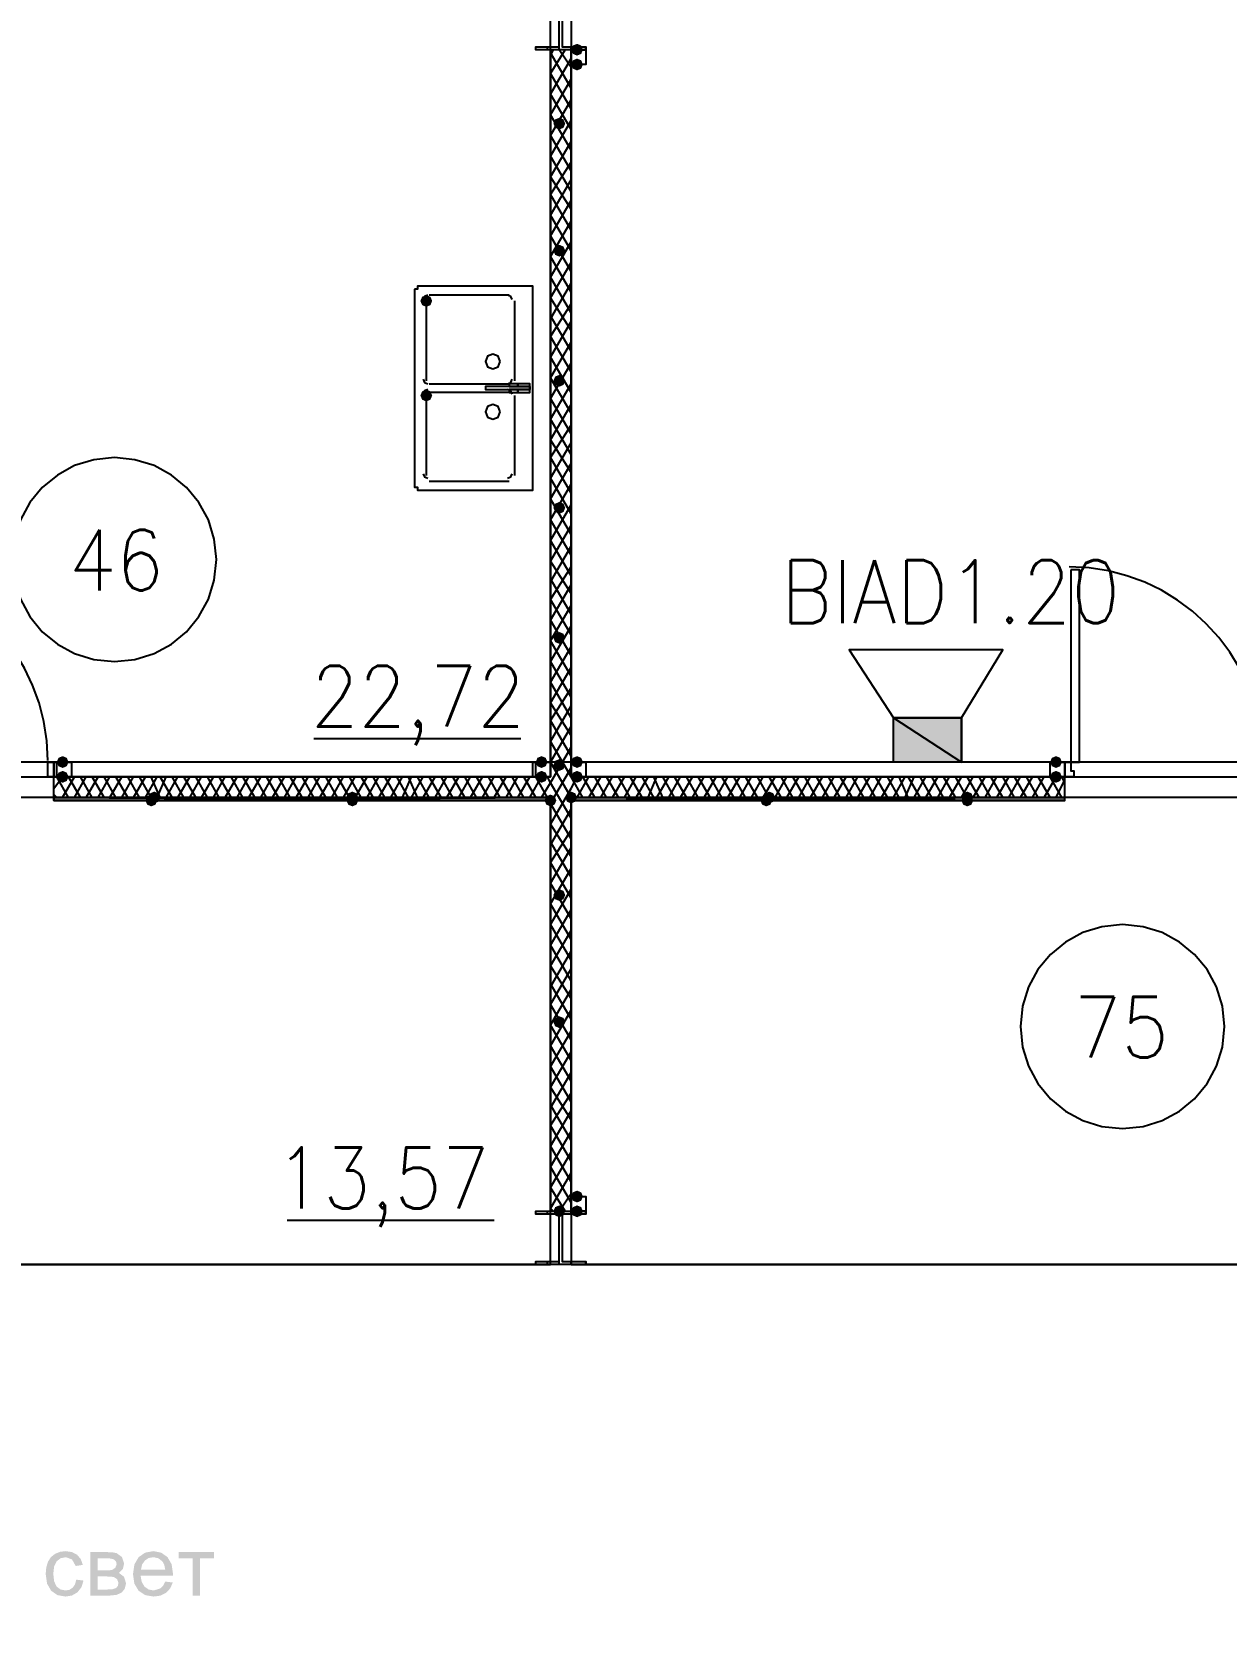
# Model space of a CAD drawing. Header units: millimetres. Extents: x 0 to 420, y 0 to 297.
# Drawn here: x 317.91 to 335, y 162.6 to 185.5 of the extents above; entities that cross this region are included whole.
import ezdxf

# ---------------------------------------------------------------- set-up
doc = ezdxf.new("R2010")
doc.units = ezdxf.units.MM
doc.layers.get('0').update_dxf_attribs({"linetype": 'CONTINUOUS'})
doc.styles.get("Standard").update_dxf_attribs({"font": 'STANDARD'})

msp = doc.modelspace()

# ---------------------------------------------------------------- hatches: boundary and pattern name
at = {"true_color": 0x000007}
for points in [[(325.797333, 185.250667), (325.772462, 185.190871), (325.712667, 185.166), (325.652871, 185.190871), (325.628, 185.250667), (325.652871, 185.310462), (325.712667, 185.335333), (325.772462, 185.310463)], [(325.797333, 185.039), (325.772462, 184.979204), (325.712667, 184.954333), (325.652871, 184.979204), (325.628, 185.039), (325.652871, 185.098796), (325.712667, 185.123667), (325.772462, 185.098796)], [(325.543333, 184.192333), (325.518462, 184.132537), (325.458667, 184.107667), (325.398871, 184.132537), (325.374, 184.192333), (325.398871, 184.252129), (325.458667, 184.277), (325.518462, 184.252129)], [(325.543333, 182.372), (325.518462, 182.312204), (325.458667, 182.287333), (325.398871, 182.312204), (325.374, 182.372), (325.398871, 182.431796), (325.458667, 182.456667), (325.518462, 182.431796)], [(323.638333, 181.652333), (323.613462, 181.592537), (323.553667, 181.567667), (323.493871, 181.592537), (323.469, 181.652333), (323.493871, 181.712129), (323.553667, 181.737), (323.613462, 181.712129)], [(325.543333, 180.509333), (325.518462, 180.449537), (325.458667, 180.424667), (325.398871, 180.449537), (325.374, 180.509333), (325.398871, 180.569129), (325.458667, 180.594), (325.518462, 180.569129)], [(323.638333, 180.297667), (323.613462, 180.237871), (323.553667, 180.213), (323.493871, 180.237871), (323.469, 180.297667), (323.493871, 180.357462), (323.553667, 180.382333), (323.613462, 180.357463)], [(325.543333, 178.689), (325.518462, 178.629204), (325.458667, 178.604333), (325.398871, 178.629204), (325.374, 178.689), (325.398871, 178.748796), (325.458667, 178.773667), (325.518462, 178.748796)], [(325.543333, 176.826333), (325.518462, 176.766537), (325.458667, 176.741667), (325.398871, 176.766537), (325.374, 176.826333), (325.398871, 176.886129), (325.458667, 176.911), (325.518462, 176.886129)], [(318.431333, 175.048333), (318.406462, 174.988537), (318.346667, 174.963667), (318.286871, 174.988537), (318.262, 175.048333), (318.286871, 175.108129), (318.346667, 175.133), (318.406462, 175.108129)], [(325.289333, 175.048333), (325.264462, 174.988537), (325.204667, 174.963667), (325.144871, 174.988537), (325.12, 175.048333), (325.144871, 175.108129), (325.204667, 175.133), (325.264462, 175.108129)], [(325.543333, 175.006), (325.518462, 174.946204), (325.458667, 174.921333), (325.398871, 174.946204), (325.374, 175.006), (325.398871, 175.065796), (325.458667, 175.090667), (325.518462, 175.065796)], [(325.797333, 175.048333), (325.772462, 174.988537), (325.712667, 174.963667), (325.652871, 174.988537), (325.628, 175.048333), (325.652871, 175.108129), (325.712667, 175.133), (325.772462, 175.108129)], [(332.655333, 175.048333), (332.630463, 174.988537), (332.570667, 174.963667), (332.510871, 174.988537), (332.486, 175.048333), (332.510871, 175.108129), (332.570667, 175.133), (332.630462, 175.108129)], [(318.431333, 174.836667), (318.406462, 174.776871), (318.346667, 174.752), (318.286871, 174.776871), (318.262, 174.836667), (318.286871, 174.896462), (318.346667, 174.921333), (318.406462, 174.896463)], [(325.289333, 174.836667), (325.264462, 174.776871), (325.204667, 174.752), (325.144871, 174.776871), (325.12, 174.836667), (325.144871, 174.896462), (325.204667, 174.921333), (325.264462, 174.896463)], [(325.797333, 174.836667), (325.772462, 174.776871), (325.712667, 174.752), (325.652871, 174.776871), (325.628, 174.836667), (325.652871, 174.896462), (325.712667, 174.921333), (325.772462, 174.896463)], [(332.655333, 174.836667), (332.630463, 174.776871), (332.570667, 174.752), (332.510871, 174.776871), (332.486, 174.836667), (332.510871, 174.896462), (332.570667, 174.921333), (332.630462, 174.896463)], [(325.712667, 174.540333), (325.687796, 174.480537), (325.628, 174.455667), (325.568204, 174.480537), (325.543333, 174.540333), (325.568204, 174.600129), (325.628, 174.625), (325.687796, 174.600129)], [(325.543333, 173.143333), (325.518462, 173.083537), (325.458667, 173.058667), (325.398871, 173.083537), (325.374, 173.143333), (325.398871, 173.203129), (325.458667, 173.228), (325.518462, 173.203129)], [(325.543333, 171.323), (325.518462, 171.263204), (325.458667, 171.238333), (325.398871, 171.263204), (325.374, 171.323), (325.398871, 171.382796), (325.458667, 171.407667), (325.518462, 171.382796)], [(325.797333, 168.825333), (325.772462, 168.765537), (325.712667, 168.740667), (325.652871, 168.765537), (325.628, 168.825333), (325.652871, 168.885129), (325.712667, 168.91), (325.772462, 168.885129)], [(325.543333, 168.613667), (325.518462, 168.553871), (325.458667, 168.529), (325.398871, 168.553871), (325.374, 168.613667), (325.398871, 168.673462), (325.458667, 168.698333), (325.518462, 168.673463)], [(325.797333, 168.613667), (325.772462, 168.553871), (325.712667, 168.529), (325.652871, 168.553871), (325.628, 168.613667), (325.652871, 168.673462), (325.712667, 168.698333), (325.772462, 168.673463)], [(318.542451, 163.337985), (318.646079, 163.324755), (318.615556, 163.228913), (318.558987, 163.156635), (318.480853, 163.111022), (318.387008, 163.096001), (318.27208, 163.116741), (318.181956, 163.179235), (318.123665, 163.280934), (318.104235, 163.419013), (318.112503, 163.513409), (318.137308, 163.595402), (318.179407, 163.661203), (318.239282, 163.708401), (318.31032, 163.736927), (318.387559, 163.746435), (318.479612, 163.733619), (318.553475, 163.695172), (318.606392, 163.63316), (318.636157, 163.549651), (318.533631, 163.533666), (318.481266, 163.627924), (318.391969, 163.659894), (318.319553, 163.645494), (318.262433, 163.602568), (318.225226, 163.528498), (318.212824, 163.421769), (318.224813, 163.313456), (318.26078, 163.239868), (318.315901, 163.197218), (318.385906, 163.183093), (318.442888, 163.192602), (318.489534, 163.221127), (318.523434, 163.26922)], [(320.007313, 163.732104), (320.512778, 163.732104), (320.512778, 163.645012), (320.312687, 163.645012), (320.312687, 163.110333), (320.207956, 163.110333), (320.207956, 163.645012), (320.007313, 163.645012)]]:
    msp.add_hatch(color=0, dxfattribs=at).paths.add_polyline_path(points, flags=0)
at = {"true_color": 0x000052}
h = msp.add_hatch(color=0, dxfattribs=at)
h.paths.add_polyline_path([(331.216, 175.683333), (330.242334, 175.683333), (331.216, 175.048333)], flags=0)
h.paths.add_polyline_path([(330.242334, 175.683333), (331.216, 175.048333), (330.242334, 175.048333)], flags=0)
at = {"true_color": 0x000007}
h = msp.add_hatch(color=0, dxfattribs=at)
h.paths.add_polyline_path([(325.331667, 174.540333), (318.219667, 174.540333), (325.331667, 174.498)], flags=0)
h.paths.add_polyline_path([(318.219667, 174.540333), (325.331667, 174.498), (318.219667, 174.498)], flags=0)
at = {"true_color": 0x0000fe}
for points in [[(319.701333, 174.498), (319.676462, 174.438204), (319.616667, 174.413333), (319.556871, 174.438204), (319.532, 174.498), (319.556871, 174.557796), (319.616667, 174.582667), (319.676462, 174.557796)], [(319.743667, 174.540333), (319.718796, 174.480537), (319.659, 174.455667), (319.599204, 174.480537), (319.574333, 174.540333), (319.599204, 174.600129), (319.659, 174.625), (319.718796, 174.600129)], [(322.58, 174.540333), (322.555129, 174.480537), (322.495333, 174.455667), (322.435538, 174.480537), (322.410667, 174.540333), (322.435537, 174.600129), (322.495333, 174.625), (322.555129, 174.600129)], [(322.58, 174.498), (322.555129, 174.438204), (322.495333, 174.413333), (322.435538, 174.438204), (322.410667, 174.498), (322.435537, 174.557796), (322.495333, 174.582667), (322.555129, 174.557796)], [(325.416333, 174.498), (325.391462, 174.438204), (325.331667, 174.413333), (325.271871, 174.438204), (325.247, 174.498), (325.271871, 174.557796), (325.331667, 174.582667), (325.391462, 174.557796)], [(325.416333, 174.498), (325.391462, 174.438204), (325.331667, 174.413333), (325.271871, 174.438204), (325.247, 174.498), (325.271871, 174.557796), (325.331667, 174.582667), (325.391462, 174.557796)], [(325.712667, 174.540333), (325.687796, 174.480537), (325.628, 174.455667), (325.568204, 174.480537), (325.543333, 174.540333), (325.568204, 174.600129), (325.628, 174.625), (325.687796, 174.600129)], [(325.712667, 174.540333), (325.687796, 174.480537), (325.628, 174.455667), (325.568204, 174.480537), (325.543333, 174.540333), (325.568204, 174.600129), (325.628, 174.625), (325.687796, 174.600129)], [(328.506667, 174.498), (328.481796, 174.438204), (328.422, 174.413333), (328.362204, 174.438204), (328.337333, 174.498), (328.362204, 174.557796), (328.422, 174.582667), (328.481796, 174.557796)], [(328.549, 174.540333), (328.524129, 174.480537), (328.464333, 174.455667), (328.404537, 174.480537), (328.379667, 174.540333), (328.404537, 174.600129), (328.464333, 174.625), (328.524129, 174.600129)], [(331.385333, 174.540333), (331.360463, 174.480537), (331.300667, 174.455667), (331.240871, 174.480537), (331.216, 174.540333), (331.240871, 174.600129), (331.300667, 174.625), (331.360462, 174.600129)], [(331.385333, 174.498), (331.360463, 174.438204), (331.300667, 174.413333), (331.240871, 174.438204), (331.216, 174.498), (331.240871, 174.557796), (331.300667, 174.582667), (331.360462, 174.557796)]]:
    msp.add_hatch(color=0, dxfattribs=at).paths.add_polyline_path(points, flags=0)
at = {"true_color": 0x000007}
h = msp.add_hatch(color=0, dxfattribs=at)
h.paths.add_polyline_path([(332.697667, 174.540333), (325.628, 174.540333), (332.697667, 174.498)], flags=0)
h.paths.add_polyline_path([(325.628, 174.540333), (332.697667, 174.498), (325.628, 174.498)], flags=0)
h = msp.add_hatch(color=0, dxfattribs=at)
h.paths.add_polyline_path([(318.744706, 163.732104), (318.987241, 163.732104), (319.065307, 163.728383), (319.120635, 163.717221), (319.1956, 163.66265), (319.22702, 163.56729), (319.208278, 163.489569), (319.153157, 163.434447), (319.225917, 163.379326), (319.255132, 163.284517), (319.236046, 163.207071), (319.191742, 163.152776), (319.121049, 163.120806), (319.024724, 163.110333), (318.744706, 163.110333)], flags=0)
h.paths.add_polyline_path([(318.849988, 163.470276), (318.962436, 163.470276), (319.019005, 163.471999), (319.054489, 163.477442), (319.099689, 163.506105), (319.120084, 163.557368), (319.111127, 163.598778), (319.084806, 163.625719), (319.037677, 163.640119), (318.965744, 163.645012), (318.849988, 163.645012)], flags=0)
h.paths.add_polyline_path([(318.849988, 163.196873), (318.988895, 163.196873), (319.064136, 163.201972), (319.111264, 163.21782), (319.136758, 163.246001), (319.146542, 163.289478), (319.12725, 163.344599), (319.077089, 163.377121), (318.977319, 163.383735), (318.849988, 163.383735)], flags=0)
h = msp.add_hatch(color=0, dxfattribs=at)
h.paths.add_polyline_path([(319.814751, 163.310424), (319.923891, 163.297195), (319.886684, 163.212308), (319.82798, 163.148918), (319.748674, 163.10923), (319.649937, 163.096001), (319.527636, 163.116809), (319.433861, 163.179786), (319.373847, 163.281072), (319.353935, 163.416257), (319.373916, 163.555163), (319.434412, 163.659343), (319.52743, 163.724593), (319.644425, 163.746435), (319.757286, 163.725076), (319.847824, 163.661548), (319.907355, 163.559091), (319.927199, 163.422321), (319.926647, 163.394209), (319.462524, 163.394209), (319.479887, 163.303671), (319.520402, 163.237112), (319.579037, 163.19646), (319.650488, 163.183093), (319.749707, 163.21341), (319.786156, 163.252615)], flags=0)
h.paths.add_polyline_path([(319.468587, 163.481301), (319.815853, 163.481301), (319.80221, 163.549513), (319.776166, 163.598709), (319.717875, 163.644598), (319.645528, 163.659894), (319.578555, 163.647561), (319.523158, 163.610836), (319.48471, 163.55413)], flags=0)

# ---------------------------------------------------------------- linework, layer by layer
at = {"color": 0, "true_color": 0x000005}
msp.add_lwpolyline([(227.711001, 149.817666), (250.909667, 149.817666), (250.909667, 138.175999), (252.899334, 138.175999), (252.899334, 138.133666), (252.899334, 138.175999), (256.159001, 138.175999), (256.159001, 149.817666), (373.168334, 149.817666), (373.168334, 175.048333), (260.773334, 175.048333), (255.100667, 175.048333), (255.100667, 153.966333), (254.889001, 153.966333), (254.592667, 153.966333), (254.592667, 186.393666), (253.830667, 186.393666), (238.633001, 186.393666), (238.633001, 175.048333), (226.737334, 175.048333), (122.343335, 175.048333)], dxfattribs=at)
at = {"color": 0, "true_color": 0x000007}
for points in [[(325.331667, 174.836667), (325.331667, 185.970333), (308.229, 185.970333), (308.229, 174.836667)], [(325.839667, 185.250667), (325.12, 185.250667), (325.12, 185.293), (325.458667, 185.293), (325.458667, 185.928), (325.12, 185.928), (325.12, 185.970333), (325.839667, 185.970333), (325.839667, 185.928), (325.501, 185.928), (325.501, 185.293), (325.839667, 185.293)], [(325.628, 185.970333), (325.628, 174.836667), (342.730667, 174.836667), (342.730667, 185.970333)], [(325.839667, 185.039), (325.628, 185.039), (325.628, 185.250667), (325.839667, 185.250667), (325.839667, 185.039), (325.628, 185.039), (325.628, 185.250667), (325.839667, 185.250667)], [(323.384333, 181.821667), (323.384333, 178.985333), (323.426667, 178.985333), (323.426667, 178.943), (323.469, 178.943), (325.035333, 178.943), (325.077667, 178.943), (325.077667, 178.985333), (325.077667, 181.821667), (325.077667, 181.864), (325.035333, 181.864), (323.469, 181.864), (323.426667, 181.864), (323.426667, 181.821667)], [(324.612, 180.7845), (324.581007, 180.85934), (324.506167, 180.890333), (324.431327, 180.85934), (324.400333, 180.7845), (324.431327, 180.70966), (324.506167, 180.678667), (324.581007, 180.70966)], [(324.442667, 180.424667), (324.400333, 180.424667), (324.400333, 180.382333), (324.442667, 180.382333), (324.993, 180.382333), (325.035333, 180.382333), (325.035333, 180.424667), (324.993, 180.424667)], [(324.739, 180.467), (324.739, 180.424667), (324.866, 180.424667), (324.866, 180.467)], [(324.739, 180.34), (324.866, 180.34), (324.866, 180.382333), (324.739, 180.382333)], [(324.866, 180.467), (324.866, 180.424667), (324.993, 180.424667), (325.035333, 180.424667), (325.035333, 180.382333), (324.993, 180.382333), (324.866, 180.382333), (324.866, 180.34), (325.035333, 180.34), (325.035333, 180.467)], [(324.612, 180.064833), (324.581007, 180.139673), (324.506167, 180.170667), (324.431327, 180.139673), (324.400333, 180.064833), (324.431327, 179.989993), (324.506167, 179.959), (324.581007, 179.989993)], [(332.782333, 177.8), (332.782333, 175.048333), (332.909333, 175.048333), (332.909333, 177.8)], [(318.135, 174.836667), (318.135, 174.921333), (318.135, 175.048333), (318.219667, 175.048333), (318.219667, 174.836667)], [(318.473667, 174.836667), (318.262, 174.836667), (318.262, 175.048333), (318.473667, 175.048333), (318.473667, 174.836667), (318.219667, 174.836667), (318.219667, 175.048333), (318.473667, 175.048333)], [(325.331667, 174.836667), (325.12, 174.836667), (325.12, 175.048333), (325.331667, 175.048333), (325.331667, 174.836667), (325.077667, 174.836667), (325.077667, 175.048333), (325.331667, 175.048333)], [(325.839667, 174.836667), (325.628, 174.836667), (325.628, 175.048333), (325.839667, 175.048333), (325.839667, 174.836667), (325.628, 174.836667), (325.628, 175.048333), (325.839667, 175.048333)], [(332.697667, 174.836667), (332.486, 174.836667), (332.486, 175.048333), (332.697667, 175.048333), (332.697667, 174.836667), (332.486, 174.836667), (332.486, 175.048333), (332.697667, 175.048333)], [(332.697667, 174.836667), (332.697667, 175.048333), (332.782333, 175.048333), (332.782333, 174.921333), (332.824667, 174.921333), (332.824667, 174.836667)], [(325.331667, 174.540333), (318.219667, 174.540333), (325.331667, 174.498)], [(318.219667, 174.540333), (325.331667, 174.498), (318.219667, 174.498)], [(318.219667, 174.498), (318.219667, 174.540333), (325.331667, 174.540333), (325.331667, 174.498), (318.219667, 174.498), (325.331667, 174.498), (325.331667, 174.540333), (318.219667, 174.540333)], [(332.697667, 174.540333), (325.628, 174.540333), (332.697667, 174.498)], [(325.628, 174.540333), (332.697667, 174.498), (325.628, 174.498)], [(332.697667, 174.540333), (325.628, 174.540333), (325.628, 174.498), (332.697667, 174.498)], [(332.697667, 174.540333), (325.628, 174.540333), (325.628, 174.498), (332.697667, 174.498)], [(325.839667, 168.613667), (325.628, 168.613667), (325.628, 168.825333), (325.839667, 168.825333), (325.839667, 168.613667), (325.628, 168.613667), (325.628, 168.825333), (325.839667, 168.825333)], [(325.839667, 167.851667), (325.12, 167.851667), (325.12, 167.894), (325.458667, 167.894), (325.458667, 168.571333), (325.12, 168.571333), (325.12, 168.613667), (325.839667, 168.613667), (325.839667, 168.571333), (325.501, 168.571333), (325.501, 167.894), (325.839667, 167.894)]]:
    msp.add_lwpolyline(points, close=True, dxfattribs=at)
for points in [[(325.458667, 185.250667), (325.458667, 185.970333)], [(325.12, 185.250667), (325.12, 185.293)], [(325.289333, 185.250667), (325.289333, 185.293)], [(325.628, 185.250667), (325.628, 185.293)], [(325.839667, 185.250667), (325.839667, 185.293)], [(325.331667, 185.166), (325.374, 185.250667)], [(325.331667, 184.912), (325.543333, 185.250667)], [(325.628, 174.836667), (325.628, 185.250667), (325.331667, 185.250667), (325.331667, 174.836667)], [(325.628, 184.700333), (325.331667, 185.208333)], [(325.331667, 184.615667), (325.628, 185.123667)], [(325.628, 184.996667), (325.458667, 185.250667)], [(325.628, 184.404), (325.331667, 184.912)], [(325.331667, 184.319333), (325.628, 184.827333)], [(325.628, 184.107667), (325.331667, 184.615667)], [(325.331667, 184.023), (325.628, 184.531)], [(325.628, 183.811333), (325.331667, 184.319333)], [(325.331667, 183.726667), (325.628, 184.234667)], [(325.628, 183.515), (325.331667, 184.023)], [(325.331667, 183.430333), (325.628, 183.938333)], [(325.628, 183.218667), (325.331667, 183.726667)], [(325.331667, 183.176333), (325.628, 183.642)], [(325.628, 182.964667), (325.331667, 183.430333)], [(325.331667, 182.88), (325.628, 183.388)], [(325.628, 182.668333), (325.331667, 183.176333)], [(325.331667, 182.583667), (325.628, 183.091667)], [(325.628, 182.372), (325.331667, 182.88)], [(325.331667, 182.287333), (325.628, 182.795333)], [(325.628, 182.075667), (325.331667, 182.583667)], [(325.331667, 181.991), (325.628, 182.499)], [(325.628, 181.779333), (325.331667, 182.287333)], [(325.331667, 181.694667), (325.628, 182.202667)], [(325.628, 181.483), (325.331667, 181.991)], [(325.331667, 181.398333), (325.628, 181.906333)], [(323.574833, 181.737), (323.529939, 181.718394), (323.511333, 181.6735)], [(323.553667, 181.652333), (323.553667, 180.509333)], [(324.739, 181.737), (323.596, 181.737)], [(324.781333, 181.6735), (324.762728, 181.718394), (324.717833, 181.737)], [(324.823667, 180.509333), (324.823667, 181.652333)], [(325.628, 181.229), (325.331667, 181.694667)], [(325.331667, 181.144333), (325.628, 181.61)], [(325.628, 180.932667), (325.331667, 181.440667)], [(325.331667, 180.848), (325.628, 181.356)], [(325.628, 180.636333), (325.331667, 181.144333)], [(325.331667, 180.551667), (325.628, 181.059667)], [(325.628, 180.34), (325.331667, 180.848)], [(325.331667, 180.255333), (325.628, 180.763333)], [(323.511333, 180.5305), (323.529939, 180.485605), (323.574833, 180.467)], [(324.717833, 180.467), (324.762728, 180.485605), (324.781333, 180.5305)], [(325.628, 180.043667), (325.331667, 180.551667)], [(323.574833, 180.382333), (323.529939, 180.363728), (323.511333, 180.318833)], [(323.553667, 180.297667), (323.553667, 179.154667)], [(323.596, 180.467), (324.739, 180.467)], [(324.739, 180.34), (323.596, 180.34)], [(324.781333, 180.318833), (324.762728, 180.363728), (324.717833, 180.382333)], [(324.823667, 179.154667), (324.823667, 180.297667)], [(325.331667, 179.959), (325.628, 180.467)], [(325.628, 179.747333), (325.331667, 180.255333)], [(325.331667, 179.662667), (325.628, 180.170667)], [(325.628, 179.451), (325.331667, 179.959)], [(325.331667, 179.408667), (325.628, 179.874333)], [(325.628, 179.197), (325.331667, 179.662667)], [(325.331667, 179.112333), (325.628, 179.620333)], [(320.548, 177.948167), (320.518328, 178.24251), (320.433228, 178.516662), (320.298572, 178.764749), (320.120232, 178.980899), (319.904083, 179.159238), (319.655996, 179.293894), (319.381844, 179.378995), (319.0875, 179.408667), (318.793156, 179.378995), (318.519004, 179.293894), (318.270917, 179.159238), (318.054768, 178.980899), (317.876428, 178.764749), (317.741772, 178.516662), (317.656672, 178.24251), (317.627, 177.948167)], [(325.628, 178.900667), (325.331667, 179.408667)], [(323.511333, 179.175833), (323.529939, 179.130939), (323.574833, 179.112333)], [(324.717833, 179.112333), (324.762728, 179.130939), (324.781333, 179.175833)], [(325.331667, 178.816), (325.628, 179.324)], [(325.628, 178.604333), (325.331667, 179.112333)], [(323.596, 179.07), (324.739, 179.07)], [(325.331667, 178.519667), (325.628, 179.027667)], [(325.628, 178.308), (325.331667, 178.816)], [(325.331667, 178.223333), (325.628, 178.731333)], [(325.628, 178.011667), (325.331667, 178.519667)], [(325.331667, 177.927), (325.628, 178.435)], [(325.628, 177.715333), (325.331667, 178.223333)], [(325.331667, 177.630667), (325.628, 178.138667)], [(318.135, 175.0695), (318.120684, 175.353009), (318.078666, 175.628327), (318.01034, 175.894061), (317.917099, 176.148818), (317.800337, 176.391204), (317.661448, 176.619824), (317.501824, 176.833286), (317.322861, 177.030195), (317.125952, 177.209158), (316.912491, 177.368781), (316.68387, 177.50767), (316.441485, 177.624432), (316.186728, 177.717674), (315.920994, 177.786), (315.645675, 177.828018), (315.362167, 177.842333)], [(317.627, 177.948167), (317.656672, 177.653823), (317.741772, 177.379671), (317.876428, 177.131584), (318.054768, 176.915434), (318.270917, 176.737095), (318.519004, 176.602439), (318.793156, 176.517339), (319.0875, 176.487667), (319.381844, 176.517339), (319.655996, 176.602439), (319.904083, 176.737095), (320.120232, 176.915434), (320.298572, 177.131584), (320.433228, 177.379671), (320.518328, 177.653823), (320.548, 177.948167)], [(325.628, 177.461333), (325.331667, 177.927)], [(325.331667, 177.376667), (325.628, 177.842333)], [(335.534, 175.0695), (335.519684, 175.353009), (335.477666, 175.628327), (335.40934, 175.894061), (335.316099, 176.148818), (335.199337, 176.391204), (335.060448, 176.619824), (334.900824, 176.833286), (334.721861, 177.030195), (334.524952, 177.209158), (334.311491, 177.368781), (334.08287, 177.50767), (333.840485, 177.624432), (333.585728, 177.717674), (333.319994, 177.786), (333.044675, 177.828018), (332.761167, 177.842333)], [(325.628, 177.165), (325.331667, 177.673)], [(325.331667, 177.080333), (325.628, 177.588333)], [(325.628, 176.868667), (325.331667, 177.376667)], [(325.331667, 176.784), (325.628, 177.292)], [(325.628, 176.572333), (325.331667, 177.080333)], [(325.331667, 176.487667), (325.628, 176.995667)], [(325.628, 176.276), (325.331667, 176.784)], [(325.331667, 176.191333), (325.628, 176.699333)], [(325.628, 175.979667), (325.331667, 176.487667)], [(325.331667, 175.895), (325.628, 176.403)], [(325.628, 175.683333), (325.331667, 176.191333)], [(325.331667, 175.641), (325.628, 176.106667)], [(325.628, 175.429333), (325.331667, 175.895)], [(325.331667, 175.344667), (325.628, 175.852667)], [(325.628, 175.133), (325.331667, 175.641)], [(325.331667, 175.048333), (325.628, 175.556333)], [(321.945, 175.387), (324.908333, 175.387)], [(325.628, 174.836667), (325.331667, 175.344667)], [(325.331667, 174.752), (325.628, 175.26)], [(318.219667, 174.921333), (318.219667, 175.048333), (316.780333, 175.048333)], [(325.628, 174.540333), (325.331667, 175.048333)], [(334.179333, 175.048333), (332.697667, 175.048333), (332.697667, 174.921333)], [(335.618667, 174.921333), (335.618667, 175.048333), (334.179333, 175.048333)], [(316.780333, 174.836667), (318.219667, 174.836667), (318.219667, 174.921333)], [(318.219667, 174.667333), (318.346667, 174.836667)], [(318.219667, 174.540333), (318.219667, 174.836667)], [(318.219667, 174.540333), (318.219667, 174.836667)], [(325.331667, 174.836667), (318.219667, 174.836667)], [(318.431333, 174.540333), (318.262, 174.836667)], [(318.346667, 174.540333), (318.516, 174.836667)], [(318.600667, 174.540333), (318.431333, 174.836667)], [(318.516, 174.540333), (318.685333, 174.836667)], [(318.77, 174.540333), (318.600667, 174.836667)], [(318.685333, 174.540333), (318.854667, 174.836667)], [(318.939333, 174.540333), (318.77, 174.836667)], [(318.854667, 174.540333), (319.024, 174.836667)], [(319.108667, 174.540333), (318.939333, 174.836667)], [(319.024, 174.540333), (319.193333, 174.836667)], [(319.278, 174.540333), (319.108667, 174.836667)], [(319.193333, 174.540333), (319.362667, 174.836667)], [(319.447333, 174.540333), (319.278, 174.836667)], [(319.362667, 174.540333), (319.532, 174.836667)], [(319.616667, 174.540333), (319.447333, 174.836667)], [(319.532, 174.540333), (319.701333, 174.836667)], [(319.743667, 174.540333), (319.616667, 174.836667)], [(319.701333, 174.540333), (319.828333, 174.836667)], [(319.913, 174.540333), (319.743667, 174.836667)], [(319.828333, 174.540333), (319.997667, 174.836667)], [(320.082333, 174.540333), (319.913, 174.836667)], [(319.997667, 174.540333), (320.167, 174.836667)], [(320.251667, 174.540333), (320.082333, 174.836667)], [(320.167, 174.540333), (320.336333, 174.836667)], [(320.421, 174.540333), (320.251667, 174.836667)], [(320.336333, 174.540333), (320.505667, 174.836667)], [(320.590333, 174.540333), (320.421, 174.836667)], [(320.505667, 174.540333), (320.675, 174.836667)], [(320.759667, 174.540333), (320.590333, 174.836667)], [(320.675, 174.540333), (320.844333, 174.836667)], [(320.929, 174.540333), (320.759667, 174.836667)], [(320.844333, 174.540333), (321.013667, 174.836667)], [(321.098333, 174.540333), (320.929, 174.836667)], [(321.013667, 174.540333), (321.183, 174.836667)], [(321.267667, 174.540333), (321.098333, 174.836667)], [(321.183, 174.540333), (321.352333, 174.836667)], [(321.437, 174.540333), (321.267667, 174.836667)], [(321.352333, 174.540333), (321.521667, 174.836667)], [(321.606333, 174.540333), (321.437, 174.836667)], [(321.521667, 174.540333), (321.691, 174.836667)], [(321.775667, 174.540333), (321.606333, 174.836667)], [(321.691, 174.540333), (321.860333, 174.836667)], [(321.945, 174.540333), (321.775667, 174.836667)], [(321.860333, 174.540333), (322.029667, 174.836667)], [(322.114333, 174.540333), (321.945, 174.836667)], [(322.029667, 174.540333), (322.199, 174.836667)], [(322.283667, 174.540333), (322.114333, 174.836667)], [(322.199, 174.540333), (322.368333, 174.836667)], [(322.453, 174.540333), (322.283667, 174.836667)], [(322.368333, 174.540333), (322.537667, 174.836667)], [(322.622333, 174.540333), (322.453, 174.836667)], [(322.537667, 174.540333), (322.707, 174.836667)], [(322.791667, 174.540333), (322.622333, 174.836667)], [(322.707, 174.540333), (322.876333, 174.836667)], [(322.961, 174.540333), (322.791667, 174.836667)], [(322.876333, 174.540333), (323.045667, 174.836667)], [(323.130333, 174.540333), (322.961, 174.836667)], [(323.045667, 174.540333), (323.215, 174.836667)], [(323.299667, 174.540333), (323.130333, 174.836667)], [(323.215, 174.540333), (323.342, 174.836667)], [(323.426667, 174.540333), (323.299667, 174.836667)], [(323.342, 174.540333), (323.511333, 174.836667)], [(323.596, 174.540333), (323.426667, 174.836667)], [(323.511333, 174.540333), (323.680667, 174.836667)], [(323.765333, 174.540333), (323.596, 174.836667)], [(323.680667, 174.540333), (323.85, 174.836667)], [(323.934667, 174.540333), (323.765333, 174.836667)], [(323.85, 174.540333), (324.019333, 174.836667)], [(324.104, 174.540333), (323.934667, 174.836667)], [(324.019333, 174.540333), (324.188667, 174.836667)], [(324.273333, 174.540333), (324.104, 174.836667)], [(324.188667, 174.540333), (324.358, 174.836667)], [(324.442667, 174.540333), (324.273333, 174.836667)], [(324.358, 174.540333), (324.527333, 174.836667)], [(324.612, 174.540333), (324.442667, 174.836667)], [(324.527333, 174.540333), (324.696667, 174.836667)], [(324.781333, 174.540333), (324.612, 174.836667)], [(324.696667, 174.540333), (324.866, 174.836667)], [(324.950667, 174.540333), (324.781333, 174.836667)], [(324.866, 174.540333), (325.035333, 174.836667)], [(325.12, 174.540333), (324.950667, 174.836667)], [(325.035333, 174.540333), (325.204667, 174.836667)], [(325.289333, 174.540333), (325.12, 174.836667)], [(325.204667, 174.540333), (325.331667, 174.752)], [(325.331667, 174.752), (325.289333, 174.836667)], [(325.331667, 174.455667), (325.628, 174.963667)], [(325.628, 174.244), (325.331667, 174.752)], [(325.628, 174.667333), (325.712667, 174.836667)], [(325.797333, 174.540333), (325.628, 174.836667)], [(332.697667, 174.836667), (325.628, 174.836667)], [(325.712667, 174.540333), (325.882, 174.836667)], [(325.966667, 174.540333), (325.797333, 174.836667)], [(325.882, 174.540333), (326.051333, 174.836667)], [(326.136, 174.540333), (325.966667, 174.836667)], [(326.051333, 174.540333), (326.220667, 174.836667)], [(326.305333, 174.540333), (326.136, 174.836667)], [(326.220667, 174.540333), (326.39, 174.836667)], [(326.474667, 174.540333), (326.305333, 174.836667)], [(326.39, 174.540333), (326.559333, 174.836667)], [(326.644, 174.540333), (326.474667, 174.836667)], [(326.559333, 174.540333), (326.728667, 174.836667)], [(326.813333, 174.540333), (326.644, 174.836667)], [(326.728667, 174.540333), (326.855667, 174.836667)], [(326.940333, 174.540333), (326.813333, 174.836667)], [(326.855667, 174.540333), (327.025, 174.836667)], [(327.109667, 174.540333), (326.940333, 174.836667)], [(327.025, 174.540333), (327.194333, 174.836667)], [(327.279, 174.540333), (327.109667, 174.836667)], [(327.194333, 174.540333), (327.363667, 174.836667)], [(327.448333, 174.540333), (327.279, 174.836667)], [(327.363667, 174.540333), (327.533, 174.836667)], [(327.617667, 174.540333), (327.448333, 174.836667)], [(327.533, 174.540333), (327.702333, 174.836667)], [(327.787, 174.540333), (327.617667, 174.836667)], [(327.702333, 174.540333), (327.871667, 174.836667)], [(327.956333, 174.540333), (327.787, 174.836667)], [(327.871667, 174.540333), (328.041, 174.836667)], [(328.125667, 174.540333), (327.956333, 174.836667)], [(328.041, 174.540333), (328.210333, 174.836667)], [(328.295, 174.540333), (328.125667, 174.836667)], [(328.210333, 174.540333), (328.379667, 174.836667)], [(328.464333, 174.540333), (328.295, 174.836667)], [(328.379667, 174.540333), (328.549, 174.836667)], [(328.633667, 174.540333), (328.464333, 174.836667)], [(328.549, 174.540333), (328.718333, 174.836667)], [(328.803, 174.540333), (328.633667, 174.836667)], [(328.718333, 174.540333), (328.887667, 174.836667)], [(328.972333, 174.540333), (328.803, 174.836667)], [(328.887667, 174.540333), (329.057, 174.836667)], [(329.141667, 174.540333), (328.972333, 174.836667)], [(329.057, 174.540333), (329.226333, 174.836667)], [(329.311, 174.540333), (329.141667, 174.836667)], [(329.226333, 174.540333), (329.395667, 174.836667)], [(329.480333, 174.540333), (329.311, 174.836667)], [(329.395667, 174.540333), (329.565, 174.836667)], [(329.649667, 174.540333), (329.480333, 174.836667)], [(329.565, 174.540333), (329.734333, 174.836667)], [(329.819, 174.540333), (329.649667, 174.836667)], [(329.734333, 174.540333), (329.903667, 174.836667)], [(329.988333, 174.540333), (329.819, 174.836667)], [(329.903667, 174.540333), (330.073, 174.836667)], [(330.157667, 174.540333), (329.988333, 174.836667)], [(330.073, 174.540333), (330.242333, 174.836667)], [(330.327, 174.540333), (330.157667, 174.836667)], [(330.242333, 174.540333), (330.411667, 174.836667)], [(330.454, 174.540333), (330.327, 174.836667)], [(330.411667, 174.540333), (330.538667, 174.836667)], [(330.623333, 174.540333), (330.454, 174.836667)], [(330.538667, 174.540333), (330.708, 174.836667)], [(330.792667, 174.540333), (330.623333, 174.836667)], [(330.708, 174.540333), (330.877333, 174.836667)], [(330.962, 174.540333), (330.792667, 174.836667)], [(330.877333, 174.540333), (331.046667, 174.836667)], [(331.131333, 174.540333), (330.962, 174.836667)], [(331.046667, 174.540333), (331.216, 174.836667)], [(331.300667, 174.540333), (331.131333, 174.836667)], [(331.216, 174.540333), (331.385333, 174.836667)], [(331.47, 174.540333), (331.300667, 174.836667)], [(331.385333, 174.540333), (331.554667, 174.836667)], [(331.639333, 174.540333), (331.47, 174.836667)], [(331.554667, 174.540333), (331.724, 174.836667)], [(331.808667, 174.540333), (331.639333, 174.836667)], [(331.724, 174.540333), (331.893333, 174.836667)], [(331.978, 174.540333), (331.808667, 174.836667)], [(331.893333, 174.540333), (332.062667, 174.836667)], [(332.147333, 174.540333), (331.978, 174.836667)], [(332.062667, 174.540333), (332.232, 174.836667)], [(332.316667, 174.540333), (332.147333, 174.836667)], [(332.232, 174.540333), (332.401333, 174.836667)], [(332.486, 174.540333), (332.316667, 174.836667)], [(332.401333, 174.540333), (332.570667, 174.836667)], [(332.655333, 174.540333), (332.486, 174.836667)], [(332.570667, 174.540333), (332.697667, 174.794333)], [(332.697667, 174.752), (332.655333, 174.836667)], [(332.697667, 174.921333), (332.697667, 174.836667), (334.179333, 174.836667)], [(332.697667, 174.540333), (332.697667, 174.836667)], [(332.697667, 174.540333), (332.697667, 174.836667)], [(334.179333, 174.836667), (335.618667, 174.836667), (335.618667, 174.921333)], [(318.262, 174.540333), (318.219667, 174.582667)], [(325.331667, 174.498), (318.219667, 174.498), (325.331667, 174.540333), (318.219667, 174.540333)], [(318.219667, 174.540333), (325.331667, 174.540333)], [(325.331667, 174.159333), (325.628, 174.667333)], [(325.331667, 174.540333), (325.331667, 168.613667), (325.628, 168.613667)], [(332.697667, 174.540333), (325.628, 174.540333), (332.697667, 174.540333), (325.628, 174.498)], [(325.628, 174.540333), (332.697667, 174.540333)], [(325.628, 168.613667), (325.628, 174.540333)], [(325.628, 173.947667), (325.331667, 174.455667)], [(325.331667, 173.863), (325.628, 174.371)], [(325.628, 173.693667), (325.331667, 174.159333)], [(325.331667, 173.609), (325.628, 174.074667)], [(325.628, 173.397333), (325.331667, 173.905333)], [(325.331667, 173.312667), (325.628, 173.820667)], [(325.628, 173.101), (325.331667, 173.609)], [(325.331667, 173.016333), (325.628, 173.524333)], [(325.628, 172.804667), (325.331667, 173.312667)], [(325.331667, 172.72), (325.628, 173.228)], [(325.628, 172.508333), (325.331667, 173.016333)], [(325.331667, 172.423667), (325.628, 172.931667)], [(325.628, 172.212), (325.331667, 172.72)], [(334.983667, 171.2595), (334.953995, 171.553844), (334.868894, 171.827996), (334.734238, 172.076083), (334.555899, 172.292232), (334.339749, 172.470572), (334.091662, 172.605228), (333.81751, 172.690328), (333.523167, 172.72), (333.228823, 172.690328), (332.954671, 172.605228), (332.706584, 172.470572), (332.490434, 172.292232), (332.312095, 172.076083), (332.177439, 171.827996), (332.092339, 171.553844), (332.062667, 171.2595)], [(325.331667, 172.127333), (325.628, 172.635333)], [(325.628, 171.915667), (325.331667, 172.423667)], [(325.331667, 171.831), (325.628, 172.339)], [(325.628, 171.661667), (325.331667, 172.127333)], [(325.331667, 171.577), (325.628, 172.085)], [(325.628, 171.365333), (325.331667, 171.873333)], [(325.331667, 171.280667), (325.628, 171.788667)], [(325.628, 171.069), (325.331667, 171.577)], [(325.331667, 170.984333), (325.628, 171.492333)], [(325.628, 170.772667), (325.331667, 171.280667)], [(325.331667, 170.688), (325.628, 171.196)], [(332.062667, 171.2595), (332.092339, 170.965156), (332.177439, 170.691004), (332.312095, 170.442917), (332.490434, 170.226768), (332.706584, 170.048428), (332.954671, 169.913772), (333.228823, 169.828672), (333.523167, 169.799), (333.81751, 169.828672), (334.091662, 169.913772), (334.339749, 170.048428), (334.555899, 170.226768), (334.734238, 170.442917), (334.868894, 170.691004), (334.953995, 170.965156), (334.983667, 171.2595)], [(325.628, 170.476333), (325.331667, 170.984333)], [(325.331667, 170.391667), (325.628, 170.899667)], [(325.628, 170.18), (325.331667, 170.688)], [(325.331667, 170.095333), (325.628, 170.603333)], [(325.628, 169.926), (325.331667, 170.391667)], [(325.331667, 169.841333), (325.628, 170.307)], [(325.628, 169.629667), (325.331667, 170.137667)], [(325.331667, 169.545), (325.628, 170.053)], [(325.628, 169.333333), (325.331667, 169.841333)], [(325.331667, 169.248667), (325.628, 169.756667)], [(325.628, 169.037), (325.331667, 169.545)], [(325.331667, 168.952333), (325.628, 169.460333)], [(325.628, 168.740667), (325.331667, 169.248667)], [(325.331667, 168.656), (325.628, 169.164)], [(325.543333, 168.613667), (325.331667, 168.952333)], [(325.458667, 168.613667), (325.628, 168.867667)], [(325.12, 168.571333), (325.12, 168.613667)], [(325.289333, 168.571333), (325.289333, 168.613667)], [(325.374, 168.613667), (325.331667, 168.656)], [(325.458667, 167.851667), (325.458667, 168.613667)], [(325.628, 168.571333), (325.628, 168.613667)], [(325.839667, 168.571333), (325.839667, 168.613667)], [(321.564, 168.486667), (324.527333, 168.486667)], [(325.12, 167.851667), (325.12, 167.894)], [(325.289333, 167.851667), (325.289333, 167.894)], [(325.628, 167.851667), (325.628, 167.894)], [(325.839667, 167.851667), (325.839667, 167.894)]]:
    msp.add_lwpolyline(points, dxfattribs=at)
at = {"color": 0, "true_color": 0x000052}
msp.add_lwpolyline([(331.216, 175.683333), (331.216, 175.048333), (330.242334, 175.048333), (330.242334, 175.683333), (331.216, 175.683333), (331.808667, 176.656999), (329.607334, 176.656999), (330.242334, 175.683333)], dxfattribs=at)
for points in [[(331.216, 175.683333), (330.242334, 175.683333), (331.216, 175.048333)], [(330.242334, 175.683333), (331.216, 175.048333), (330.242334, 175.048333)]]:
    msp.add_lwpolyline(points, close=True, dxfattribs=at)
at = {"color": 0, "true_color": 0x0000ab}
for points in [[(325.331667, 174.540333), (308.229, 174.540333), (308.229, 167.851667), (325.331667, 167.851667)], [(325.628, 167.851667), (342.730667, 167.851667), (342.730667, 174.540333), (325.628, 174.540333)]]:
    msp.add_lwpolyline(points, close=True, dxfattribs=at)
at = {"color": 0, "true_color": 0x000008}
msp.add_lwpolyline([(255.524, 157.014333), (376.978333, 157.014333), (376.978333, 167.851667), (255.524, 167.851667)], close=True, dxfattribs=at)

# ---------------------------------------------------------------- texts
at = {"color": 0, "true_color": 0x000007, "attachment_point": 1}
for s, insert, char_height, width in [('46', (318.431347, 178.375702), 0.872032, 1.16270936), ('BIAD1.20', (328.633653, 177.939536), 0.90154, 4.70804214), ('22,72', (321.90266, 176.428362), 0.872032, 2.76143456), ('75', (332.82468, 171.687032), 0.872032, 1.06581688), ('13,57', (321.39468, 169.528034), 0.872032, 2.56764984)]:
    msp.add_mtext(s, dxfattribs=dict(at, insert=insert, char_height=char_height, width=width))

doc.saveas('drawing.dxf')
